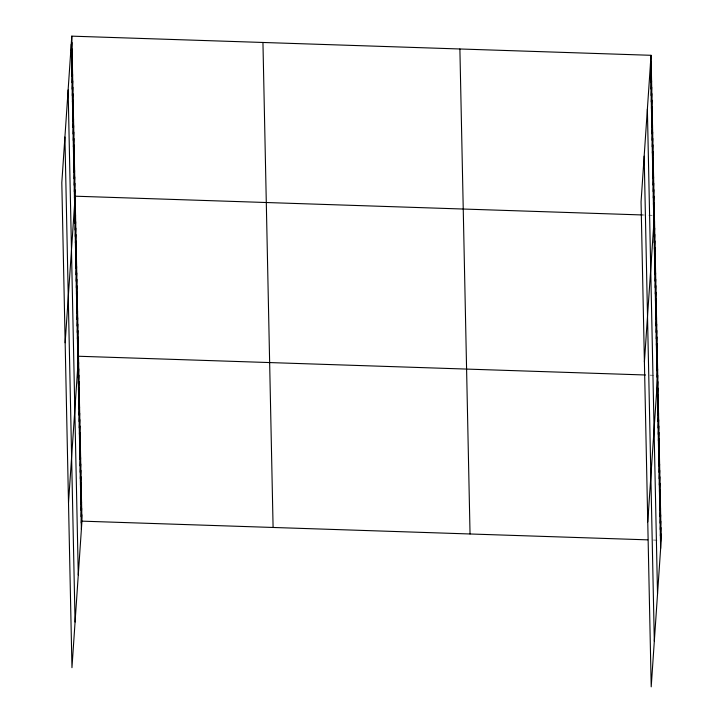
<?xml version="1.0" encoding="UTF-8"?>
<svg xmlns="http://www.w3.org/2000/svg" width="723" height="723" viewBox="0 0 723 723"><rect width="100%" height="100%" fill="white"/><g stroke="black" fill="none" stroke-linecap="round" stroke-linejoin="round"><path stroke-width="0.54" stroke-dasharray="3.62 2.71" d="M642.096 214.948L644.338 215.02M648.811 215.165L652.164 215.273M649.923 375.138L655.508 375.327M653.375 540.036L658.96 540.226"/><path stroke-width="1.08" d="M71.794 36.15L81.943 521.147L71.957 667.7L61.807 182.702L71.794 36.15L651.043 55.3L661.193 540.298L651.206 686.85L641.057 201.853L651.043 55.3M71.369 50.709L71.929 42.549M71.505 57.108L72.065 48.956M71.64 63.516L72.201 55.355M71.776 69.914L72.327 61.762M71.911 76.313L72.463 68.161M72.047 82.72L72.598 74.559M72.173 89.119L72.734 80.967M72.309 95.517L72.869 87.366M72.445 101.925L73.005 93.764M72.58 108.323L73.131 100.172M72.716 114.731L73.267 106.57M72.842 121.13L73.403 112.978M72.978 127.528L73.538 119.376M73.113 133.936L73.674 125.775M73.249 140.334L73.8 132.182M73.385 146.733L73.936 138.581M73.52 153.14L74.071 144.98M73.647 159.539L74.207 151.387M73.782 165.947L74.342 157.786M73.918 172.345L74.478 164.193M74.053 178.744L74.605 170.592M74.189 185.151L74.74 176.99M74.324 191.55L74.876 183.398M74.451 197.957L75.011 189.797M65.151 342.747L75.147 196.195L642.096 214.948M74.722 210.755L75.282 202.603M74.858 217.162L75.409 209.001M74.993 223.561L75.544 215.409M75.12 229.959L75.68 221.807M75.255 236.367L75.816 228.206M75.391 242.765L75.951 234.614M75.526 249.173L76.078 241.012M75.662 255.571L76.213 247.411M75.798 261.97L76.349 253.818M75.924 268.378L76.484 260.217M76.06 274.776L76.62 266.624M76.195 281.175L76.755 273.023M76.331 287.582L76.882 279.421M76.466 293.981L77.018 285.829M76.602 300.388L77.153 292.228M76.728 306.787L77.289 298.626M76.864 313.186L77.424 305.034M77 319.593L77.551 311.432M77.135 325.992L77.686 317.84M77.271 332.39L77.822 324.238M77.397 338.798L77.957 330.637M77.533 345.196L78.093 337.045M77.668 351.604L78.229 343.443M77.804 358.002L78.355 349.842M68.504 502.801L78.491 356.249L645.449 374.993M78.066 370.745L78.626 362.594M78.201 377.09L78.762 368.929M78.337 383.434L78.888 375.273M78.464 389.769L79.024 381.617M78.599 396.114L79.159 387.962M78.735 402.458L79.286 394.297M78.87 408.802L79.422 400.641M78.997 415.138L79.557 406.986M79.132 421.482L79.684 413.33M79.268 427.826L79.819 419.674M79.394 434.171L79.955 426.01M79.53 440.515L80.081 432.354M79.666 446.85L80.217 438.698M79.792 453.194L80.352 445.043M79.928 459.539L80.488 451.378M80.063 465.883L80.615 457.722M80.19 472.218L80.75 464.067M80.325 478.563L80.886 470.411M80.461 484.907L81.012 476.755M80.587 491.251L81.148 483.091M80.723 497.596L81.283 489.435M80.859 503.931L81.41 495.779M80.985 510.275L81.545 502.124M81.121 516.62L81.681 508.459M81.256 522.964L81.807 514.803M650.628 69.86L651.179 61.699M650.763 76.258L651.315 68.107M650.89 82.666L651.45 74.505M651.025 89.065L651.586 80.913M651.161 95.463L651.721 87.311M651.296 101.871L651.848 93.71M651.432 108.269L651.983 100.117M651.568 114.677L652.119 106.516M651.694 121.075L652.254 112.915M651.83 127.474L652.39 119.322M651.965 133.882L652.526 125.721M652.101 140.28L652.652 132.128M652.236 146.679L652.788 138.527M652.363 153.086L652.923 144.925M652.498 159.485L653.059 151.333M652.634 165.892L653.194 157.731M652.77 172.291L653.321 164.13M652.905 178.689L653.456 170.538M653.041 185.097L653.592 176.936M653.167 191.496L653.728 183.344M653.303 197.894L653.863 189.742M653.438 204.302L653.999 196.141M653.574 210.7L654.125 202.548M653.709 217.108L654.261 208.947M644.41 361.898L654.396 215.346M653.972 229.905L654.532 221.753M654.107 236.313L654.667 228.152M654.243 242.711L654.794 234.559M654.378 249.11L654.93 240.958M654.514 255.517L655.065 247.356M654.64 261.916L655.201 253.764M654.776 268.323L655.336 260.163M654.911 274.722L655.472 266.57M655.047 281.12L655.598 272.969M655.183 287.528L655.734 279.367M655.318 293.927L655.869 285.775M655.445 300.325L656.005 292.173M655.58 306.733L656.141 298.572M655.716 313.131L656.276 304.979M655.851 319.539L656.403 311.378M655.987 325.937L656.538 317.786M656.113 332.336L656.674 324.184M656.249 338.744L656.809 330.583M656.385 345.142L656.945 336.99M656.52 351.541L657.071 343.389M656.656 357.948L657.207 349.787M656.791 364.347L657.343 356.195M656.918 370.754L657.478 362.594M657.053 377.153L657.614 369.001M647.754 521.952L657.749 375.4M657.324 389.896L657.876 381.744M657.451 396.24L658.011 388.079M657.587 402.584L658.147 394.424M657.722 408.92L658.273 400.768M657.849 415.264L658.409 407.112M657.984 421.608L658.545 413.457M658.12 427.953L658.671 419.792M658.255 434.297L658.807 426.136M658.382 440.632L658.942 432.481M658.517 446.977L659.069 438.825M658.653 453.321L659.204 445.16M658.78 459.665L659.34 451.504M658.915 466.001L659.466 457.849M659.051 472.345L659.602 464.193M659.177 478.689L659.738 470.528M659.313 485.034L659.873 476.873M659.448 491.369L660 483.217M659.575 497.713L660.135 489.561M659.71 504.058L660.271 495.906M659.846 510.402L660.397 502.241M659.972 516.746L660.533 508.585M660.108 523.081L660.668 514.93M660.244 529.426L660.795 521.274M660.37 535.77L660.93 527.609M660.506 542.114L661.066 533.954M81.943 521.147L647.781 539.855M650.492 63.461L660.641 548.45M647.374 109.128L657.523 594.125M644.166 156.186L654.315 641.184M459.891 48.983L470.04 533.981M262.946 42.467L273.095 527.465M71.243 44.302L81.392 529.299M68.125 89.977L78.274 574.975M64.916 137.036L75.065 622.024"/></g></svg>
